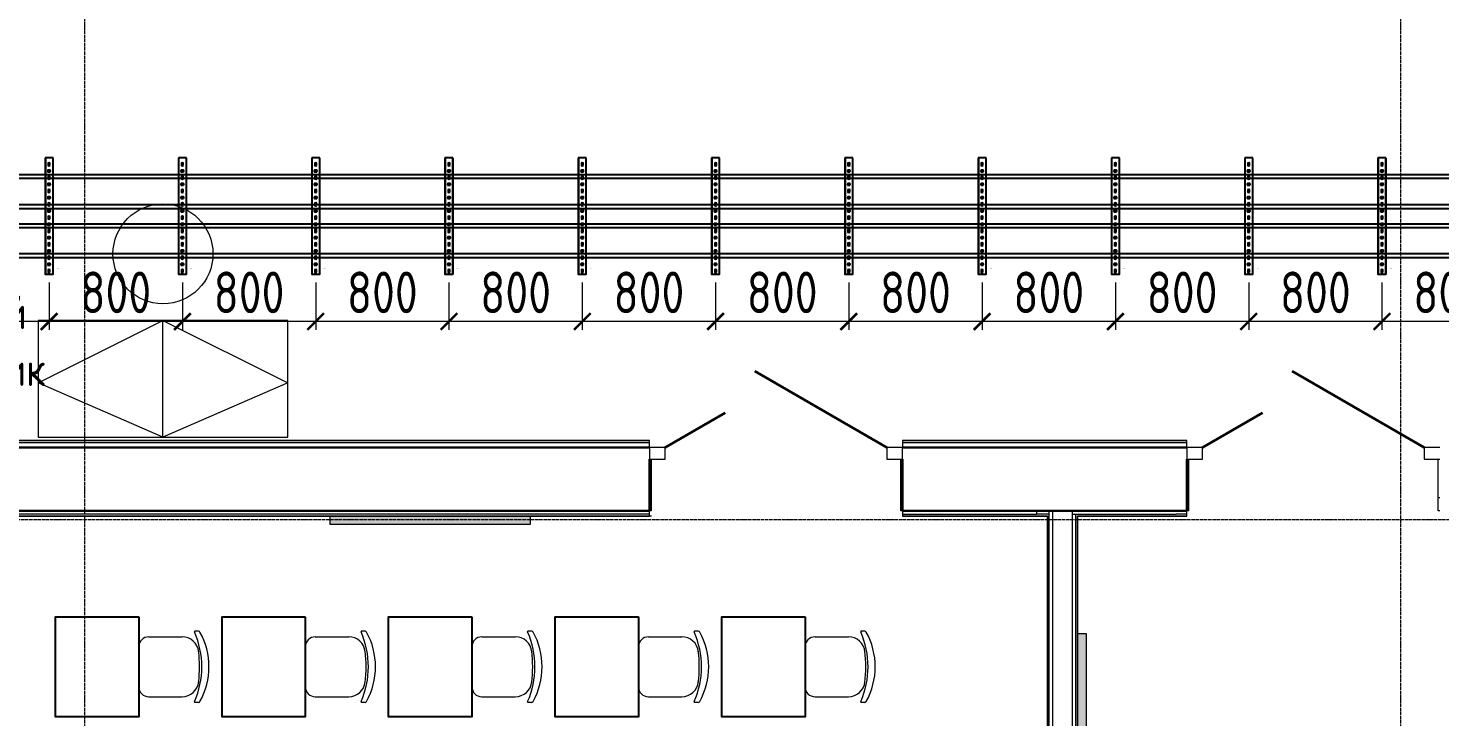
# Model space of a CAD drawing. Header units: millimetres. Extents: x -42533 to 645315, y 3457 to 82611.
# Drawn here: x 160149 to 168623, y 38606 to 42740 of the extents above; entities that cross this region are included whole.
import ezdxf
from ezdxf.enums import TextEntityAlignment as Align

# ---------------------------------------------------------------- set-up
doc = ezdxf.new("R2018")
doc.units = ezdxf.units.MM
doc.linetypes.add('ADSK_Линия сетки', pattern=[25, 20, -2.5, 0, -2.5])
for name, color, linetype in [('00_00_потолок_Панели из стали', 7, 'Continuous'), ('ЭОМ_Лотки авар.', 1, 'Continuous'), ('ЭОМ_Лотки рабочие', 5, 'Continuous')]:
    doc.layers.add(name, color=color, linetype=linetype)
for name, color, linetype, lineweight in [('Аннотация', 7, 'Continuous', 18), ('Двери', 7, 'Continuous', 9), ('Оси', 253, 'Continuous', 9), ('Перекрытие', 7, 'Continuous', 18), ('Стены несущие', 7, 'Continuous', 30), ('Стены отделка', 7, 'Continuous', 30), ('Стены перегородки', 7, 'Continuous', 30), ('Стены штриховка', 7, 'Continuous', 9), ('ТХ', 5, 'Continuous', 0), ('ШТРИХОВКА', 252, 'Continuous', 15)]:
    doc.layers.add(name, color=color, linetype=linetype, lineweight=lineweight)
doc.styles.add('GOST Common_4', font='GOST_Common.ttf', dxfattribs={"width": 0.9, "height": 200})
doc.styles.get("Standard").update_dxf_attribs({"font": 'arial.ttf'})
doc.styles.add('М2', font='isocpeur.ttf', dxfattribs={"width": 0.8})
doc.dimstyles.new('М2-100', dxfattribs={"dimtxt": 250, "dimasz": 100, "dimexe": 50, "dimexo": 50, "dimgap": 50, "dimtad": 1, "dimdec": 0, "dimzin": 1, "dimtxsty": 'М2', "dimblk": 'ARCHTICK', "dimcen": 2.5, "dimdle": 50, "dimclre": 256, "dimclrt": 256, "dimadec": 0, "dimazin": 0, "dimtfac": 1, "dimtdec": 0, "dimtix": 1, "dimtmove": 1, "dimatfit": 3, "dimldrblk": 'NONE', "dimfxl": 1, "dimtolj": 1, "dimlwd": 9, "dimlwe": 9, "dimarcsym": 1})

# ---------------------------------------------------------------- blocks, each defined once
blk = doc.blocks.new('Стул ученич штабелир №5-7')
at = {"color": 0, "linetype": 'ByBlock', "lineweight": -2}
for p, q in [((-120.1, 0), (120.1, 0)), ((-120.1, 0), (120.1, 0)), ((-179.9, -60), (-179.9, -260.3)), ((-179.9, -60), (-179.9, -260.3)), ((180.1, -60), (180.1, -260.3)), ((180.1, -60), (180.1, -260.3)), ((-213.4, -359), (-213.4, -337.3)), ((-213.4, -359), (-213.4, -337.3)), ((213.6, -359), (213.6, -337.3)), ((213.6, -359), (213.6, -337.3))]:
    blk.add_line(p, q, dxfattribs=at)
for centre, radius, start, end in [((-119.9, -60), 60, 90, 180), ((-119.9, -60), 60, 90, 180), ((120.1, -60), 60, 0, 90), ((120.1, -60), 60, 0, 90), ((-210.4, -337.3), 3, 63.89783, 180), ((-210.4, -337.3), 3, 63.89783, 180), ((0.1, 142.3), 520.8, 246.31951, 293.68049), ((0.1, 142.3), 520.8, 246.31951, 293.68049), ((-79.9, -260.3), 100, 180, 264.25844), ((-79.9, -260.3), 100, 180, 264.25844), ((80.1, -260.3), 100, 275.74156, 0), ((80.1, -260.3), 100, 275.74156, 0), ((210.6, -337.3), 3, 0, 116.10217), ((210.6, -337.3), 3, 0, 116.10217), ((-203.4, -359), 10, 180, 238.06825), ((-203.4, -359), 10, 180, 238.06825), ((0.1, 9), 430.5, 240.99166, 299.00834), ((0.1, 9), 430.5, 240.99166, 299.00834), ((0.1, 435.5), 800.4, 263.24698, 276.75302), ((0.1, 435.5), 800.4, 263.24698, 276.75302), ((203.6, -359), 10, 301.93175, 0), ((203.6, -359), 10, 301.93175, 0)]:
    blk.add_arc(centre, radius, start, end, dxfattribs=at)
blk = doc.blocks.new('Тх 2 этаж')
at = {"lineweight": 0, "true_color": 0x939598}
h = blk.add_hatch(color=252, dxfattribs=at)
h.dxf.hatch_style = 1
h.paths.add_polyline_path([(19198.4, 6329.2), (19198.4, 6279.2), (17998.4, 6279.2), (17998.4, 6329.2)])
h = blk.add_hatch(color=252, dxfattribs=at)
h.dxf.hatch_style = 1
h.paths.add_polyline_path([(22486, 5623.8), (22536, 5623.8), (22536, 4423.8), (22486, 4423.8)])
at = {"color": 252, "lineweight": 0, "true_color": 0x939598}
for points in [[(19198.4, 6329.2), (19198.4, 6279.2), (17998.4, 6279.2), (17998.4, 6329.2), (19198.4, 6329.2)], [(22486, 5623.8), (22536, 5623.8), (22536, 4423.8), (22486, 4423.8), (22486, 5623.8)]]:
    blk.add_lwpolyline(points, dxfattribs=at)
at = {"color": 252, "true_color": 0x939598}
for points in [[(16848.4, 5723.8), (16848.4, 5123.8), (16348.4, 5123.8), (16348.4, 5723.8)], [(17848.4, 5723.8), (17848.4, 5123.8), (17348.4, 5123.8), (17348.4, 5723.8)], [(18848.4, 5723.8), (18848.4, 5123.8), (18348.4, 5123.8), (18348.4, 5723.8)], [(19848.4, 5723.8), (19848.4, 5123.8), (19348.4, 5123.8), (19348.4, 5723.8)], [(20848.4, 5723.8), (20848.4, 5123.8), (20348.4, 5123.8), (20348.4, 5723.8)]]:
    blk.add_lwpolyline(points, close=True, dxfattribs=at)
at = {"layer": 'ТХ', "color": 252, "lineweight": 0, "true_color": 0x939598}
blk.add_lwpolyline([(16243.7, 6803.3), (17743.7, 6803.3), (17743.7, 7503.3), (16243.7, 7503.3), (16243.7, 6803.3), (16993.7, 6803.3), (16993.7, 7503.3), (17743.7, 7128.3), (16993.7, 6803.3), (16243.7, 7128.3), (16993.7, 7503.3)], dxfattribs=at)
blk.add_circle((16993.7, 7903.3), 300, dxfattribs=at)
at = {"layer": 'ТХ', "color": 252, "lineweight": 0, "true_color": 0x939598, "rotation": 90}
for p in [(16848.4, 5423.8), (17848.4, 5423.8), (18848.4, 5423.8), (19848.4, 5423.8), (20848.4, 5423.8)]:
    blk.add_blockref('Стул ученич штабелир №5-7', p, dxfattribs=at)
blk = doc.blocks.new('План 2 этажа')
at = {"layer": 'Двери', "color": 8, "lineweight": 30}
for p, q in [((15649.555, 9066.342), (14857.142, 9523.842)), ((18875.357, 9066.342), (18082.944, 9523.842)), ((14319.555, 9066.342), (14678.955, 9273.842)), ((17545.357, 9066.342), (17904.758, 9273.842))]:
    blk.add_line(p, q, dxfattribs=at)
at = {"layer": 'Двери', "color": 8}
for p, q in [((14224.555, 9066.342), (14224.555, 8996.342)), ((14319.555, 9066.342), (14224.555, 9066.342)), ((14224.555, 8996.342), (14319.555, 8996.342)), ((14319.555, 8996.342), (14319.555, 9066.342)), ((15649.555, 9066.342), (15649.555, 8996.342)), ((15744.555, 9066.342), (15649.555, 9066.342)), ((15649.555, 8996.342), (15744.555, 8996.342)), ((15744.555, 8996.342), (15744.555, 9066.342)), ((17450.357, 9066.342), (17450.357, 8996.342)), ((17545.357, 9066.342), (17450.357, 9066.342)), ((17450.357, 8996.342), (17545.357, 8996.342)), ((17545.357, 8996.342), (17545.357, 9066.342)), ((18875.357, 9066.342), (18875.357, 8996.342)), ((18970.357, 9066.342), (18875.357, 9066.342)), ((18875.357, 8996.342), (18970.357, 8996.342))]:
    blk.add_line(p, q, dxfattribs=at)
at = {"layer": 'Оси', "color": 8, "linetype": 'ADSK_Линия сетки'}
for p, q in [((10835.923, -4690.674), (10835.923, 22196.433)), ((18735.923, -4690.674), (18735.923, 21446.28)), ((-9428.371, 8633.7), (56691.21, 8633.7))]:
    blk.add_line(p, q, dxfattribs=at)
at = {"layer": 'Перекрытие', "color": 8}
for p, q in [((14234.555, 8996.342), (14234.555, 8686.342)), ((15734.555, 8686.342), (15734.555, 8996.342)), ((17460.357, 8996.342), (17460.357, 8686.342)), ((18960.357, 8686.342), (18960.357, 8996.342)), ((14234.555, 8763.909), (14224.555, 8763.909)), ((15744.555, 8763.909), (15734.555, 8763.909)), ((17460.357, 8763.909), (17450.357, 8763.909)), ((18970.357, 8763.909), (18960.357, 8763.909)), ((14234.555, 8686.342), (14224.555, 8686.342)), ((15744.555, 8686.342), (15734.555, 8686.342)), ((17460.357, 8686.342), (17450.357, 8686.342)), ((18970.357, 8686.342), (18960.357, 8686.342))]:
    blk.add_line(p, q, dxfattribs=at)
at = {"layer": 'Стены несущие', "color": 8}
for p, q in [((8226.955, 9066.342), (10545.818, 9066.342)), ((10545.818, 9066.342), (14224.555, 9066.342)), ((14224.555, 8686.342), (14224.555, 8996.342)), ((15744.555, 9066.342), (17450.357, 9066.342)), ((15744.555, 8996.342), (15744.555, 8686.342)), ((17450.357, 8686.342), (17450.357, 8996.342)), ((14224.555, 8686.342), (9005.818, 8686.342)), ((17450.357, 8686.342), (15744.555, 8686.342))]:
    blk.add_line(p, q, dxfattribs=at)
at = {"layer": 'Стены отделка', "color": 8, "lineweight": 9}
for p, q in [((8226.955, 9096.342), (10545.818, 9096.342)), ((14224.555, 9108.342), (9061.955, 9108.342)), ((14224.555, 9066.342), (14224.555, 9108.342)), ((15744.555, 9108.342), (15744.555, 9066.342)), ((17450.357, 9108.342), (15744.555, 9108.342)), ((17387.938, 9096.342), (17450.357, 9096.342)), ((17450.357, 9066.342), (17450.357, 9108.342)), ((10545.818, 8666.342), (8926.955, 8666.342)), ((9551.955, 8654.342), (14224.555, 8654.342)), ((14224.555, 8654.342), (14224.555, 8686.342)), ((15744.555, 8686.342), (15744.555, 8654.342)), ((15744.555, 8654.342), (16612.555, 8654.342)), ((16551.357, 8666.342), (16551.357, 8686.342)), ((16624.555, 8666.342), (16551.357, 8666.342)), ((16612.555, 8654.342), (16612.555, 2768.931)), ((16624.555, 2756.931), (16624.555, 8686.342)), ((16764.555, 8666.342), (16794.555, 8666.342)), ((16784.555, 2756.931), (16784.555, 8666.342)), ((16796.555, 2768.931), (16796.555, 8654.342)), ((16796.555, 8654.342), (17450.357, 8654.342)), ((17450.357, 8666.342), (17387.938, 8666.342)), ((17450.357, 8654.342), (17450.357, 8686.342))]:
    blk.add_line(p, q, dxfattribs=at)
at = {"layer": 'Стены перегородки', "color": 8, "lineweight": 18}
for p, q in [((16644.555, 8686.342), (16644.555, 2736.931)), ((16764.555, 2736.931), (16764.555, 8686.342))]:
    blk.add_line(p, q, dxfattribs=at)
at = {"layer": 'Стены штриховка', "color": 8}
for p, q in [((14224.555, 9106.342), (8246.955, 9106.342)), ((10545.818, 9096.342), (14224.555, 9096.342)), ((17450.357, 9106.342), (15744.555, 9106.342)), ((15744.555, 9096.342), (17387.938, 9096.342)), ((8936.955, 8656.342), (14236.555, 8656.342)), ((14224.555, 8666.342), (10545.818, 8666.342)), ((15744.555, 8666.342), (16551.357, 8666.342)), ((15744.555, 8656.342), (16614.555, 8656.342)), ((16614.555, 8656.342), (16614.555, 2766.931)), ((16794.555, 8666.342), (17387.938, 8666.342)), ((16794.555, 2766.931), (16794.555, 8656.342)), ((16794.555, 8656.342), (17450.357, 8656.342))]:
    blk.add_line(p, q, dxfattribs=at)
at = {"layer": 'ЭОМ_Лотки рабочие'}
blk.add_blockref('Тх 2 этаж', (-5689.424, 2325.176), dxfattribs=at)
at = {"layer": 'Аннотация', "color": 8, "insert": (9443.168, 9976.511), "char_height": 200, "width": 1619.1, "attachment_point": 1, "line_spacing_factor": 1.022766, "style": 'GOST Common_4'}
blk.add_mtext('\\pxt1.8,3.6,5.4,7.2,9,10.8,12.6,14.4,16.2,18,19.8,21.6,23.4,25.2,27,28.8,30.6,32.4,34.2,36,37.8,39.6,41.4,43.2,45,46.8,48.6,50.4,52.2,54,55.8,57.6;{Питьевой фонтанчик}', dxfattribs=at)
blk = doc.blocks.new('*U37')
at = {"color": 0, "linetype": 'Continuous', "lineweight": 25}
for p, q in [((-78.8, -46976.1), (-78.8, 0)), ((78.8, -46976.1), (78.8, 0))]:
    blk.add_line(p, q, dxfattribs=at)
blk.add_lwpolyline([(100.8, -46976.1), (100.8, 0), (-100.8, 0), (-100.8, -46976.1)], close=True, dxfattribs=at)
at = {"color": 0, "flags": 9}
for tag, p in [('АРТИКУЛ', (-59.7, -11.8)), ('НАИМЕНОВАНИЕ', (-59.1, -7)), ('ПРИМЕЧАНИЕ', (-58.8, -17.3))]:
    blk.add_attdef(tag, text='', height=2.5, dxfattribs=at).set_placement(p, align=Align.TOP_LEFT)
at = {"color": 0, "lineweight": 30, "flags": 104}
for tag, p in [('ВЫСОТА', (-59.6, -20.9)), ('ДЛИНА', (-59.5, -36.1)), ('ТОЛЩИНА', (-59, -31)), ('ШИРИНА', (-58.9, -25.1))]:
    blk.add_attdef(tag, text='', height=2.5, dxfattribs=at).set_placement(p, align=Align.TOP_LEFT)
blk = doc.blocks.new('*U39')
at = {"color": 0, "linetype": 'Continuous', "lineweight": 25}
for p, q in [((-78.8, -46398.7), (-78.8, 0)), ((78.8, -46398.7), (78.8, 0))]:
    blk.add_line(p, q, dxfattribs=at)
blk.add_lwpolyline([(100.8, -46398.7), (100.8, 0), (-100.8, 0), (-100.8, -46398.7)], close=True, dxfattribs=at)
at = {"color": 0, "flags": 9}
for tag, p in [('АРТИКУЛ', (-59.7, -11.8)), ('НАИМЕНОВАНИЕ', (-59.1, -7)), ('ПРИМЕЧАНИЕ', (-58.8, -17.3))]:
    blk.add_attdef(tag, text='', height=2.5, dxfattribs=at).set_placement(p, align=Align.TOP_LEFT)
at = {"color": 0, "lineweight": 30, "flags": 104}
for tag, p in [('ВЫСОТА', (-59.6, -20.9)), ('ДЛИНА', (-59.5, -36.1)), ('ТОЛЩИНА', (-59, -31)), ('ШИРИНА', (-58.9, -25.1))]:
    blk.add_attdef(tag, text='', height=2.5, dxfattribs=at).set_placement(p, align=Align.TOP_LEFT)
blk = doc.blocks.new('*U45')
at = {"color": 0, "linetype": 'ByBlock', "lineweight": -2}
for points in [[(24, -700), (24, 0), (-24, 0), (-24, -700)], [(-22.5, -700), (-22.5, 0)], [(22.5, -700), (22.5, 0)], [(-24, -700), (24, -700)]]:
    blk.add_lwpolyline(points, dxfattribs=at)
at = {"color": 254, "transparency": 33554483}
blk.add_lwpolyline([(0, 0.7), (0, -2.2)], dxfattribs=at)
at = {"color": 0, "linetype": 'ByBlock', "lineweight": -2}
for points in [[(-6.7, -54.8, 0.345739), (-6.7, -65.2), (6.7, -65.2, 0.345739), (6.7, -54.8)], [(-5.2, -13.3), (-5.2, -26.7, 0.345739), (5.2, -26.7), (5.2, -13.3, 0.345739)], [(-6.7, -134.8, 0.345739), (-6.7, -145.2), (6.7, -145.2, 0.345739), (6.7, -134.8)], [(-5.2, -93.3), (-5.2, -106.7, 0.345739), (5.2, -106.7), (5.2, -93.3, 0.345739)], [(-6.7, -214.8, 0.345739), (-6.7, -225.2), (6.7, -225.2, 0.345739), (6.7, -214.8)], [(-5.2, -173.3), (-5.2, -186.7, 0.345739), (5.2, -186.7), (5.2, -173.3, 0.345739)], [(-5.2, -253.3), (-5.2, -266.7, 0.345739), (5.2, -266.7), (5.2, -253.3, 0.345739)], [(-6.7, -294.8, 0.345739), (-6.7, -305.2), (6.7, -305.2, 0.345739), (6.7, -294.8)], [(-5.2, -333.3), (-5.2, -346.7, 0.345739), (5.2, -346.7), (5.2, -333.3, 0.345739)], [(-6.7, -374.8, 0.345739), (-6.7, -385.2), (6.7, -385.2, 0.345739), (6.7, -374.8)], [(-5.2, -413.3), (-5.2, -426.7, 0.345739), (5.2, -426.7), (5.2, -413.3, 0.345739)], [(-6.7, -454.8, 0.345739), (-6.7, -465.2), (6.7, -465.2, 0.345739), (6.7, -454.8)], [(-5.2, -493.3), (-5.2, -506.7, 0.345739), (5.2, -506.7), (5.2, -493.3, 0.345739)], [(-6.7, -534.8, 0.345739), (-6.7, -545.2), (6.7, -545.2, 0.345739), (6.7, -534.8)], [(-5.2, -573.3), (-5.2, -586.7, 0.345739), (5.2, -586.7), (5.2, -573.3, 0.345739)], [(-6.7, -614.8, 0.345739), (-6.7, -625.2), (6.7, -625.2, 0.345739), (6.7, -614.8)], [(-5.2, -653.3), (-5.2, -666.7, 0.345739), (5.2, -666.7), (5.2, -653.3, 0.345739)]]:
    blk.add_lwpolyline(points, format="xyb", close=True, dxfattribs=at)
at = {"flags": 9}
for tag, p in [('АРТИКУЛ', (-58.9, -24.5)), ('ПРИМЕЧАНИЕ', (-58.3, -30.8)), ('НАИМЕНОВАНИЕ', (-58.2, -19.4))]:
    blk.add_attdef(tag, p, '', height=2.5, dxfattribs=at)
at = {"lineweight": 30, "flags": 104}
blk.add_attdef('ДЛИНА', text='', height=2.5, dxfattribs=at).set_placement((-57.7, -34.6), align=Align.TOP_LEFT)
blk = doc.blocks.new('_ArchTick')
at = {"color": 0, "linetype": 'ByBlock', "lineweight": 70, "const_width": 0.15}
blk.add_lwpolyline([(-0.5, -0.5), (0.5, 0.5)], dxfattribs=at)
blk = doc.blocks.new('*D593')
at = {"layer": '00_00_потолок_Панели из стали', "lineweight": 9, "transparency": 16777216}
for p, q in [((159473.9, 41212.4), (159473.9, 40929)), ((160274.1, 41211.8), (160274.1, 40929))]:
    blk.add_line(p, q, dxfattribs=at)
at = {"layer": '00_00_потолок_Панели из стали', "color": 0, "lineweight": 9, "transparency": 16777216}
blk.add_line((160324.1, 40979), (159423.9, 40979), dxfattribs=at)
at = {"layer": 'Defpoints', "color": 0, "transparency": 16777216}
for p in [(159473.9, 41262.4), (160274.1, 41261.8), (159473.9, 40979)]:
    blk.add_point(p, dxfattribs=at)
at = {"layer": '00_00_потолок_Панели из стали', "color": 0, "lineweight": 9, "transparency": 16777216, "xscale": 100, "yscale": 100, "zscale": 100, "rotation": 180}
blk.add_blockref('_ArchTick', (159473.9, 40979), dxfattribs=at)
at = {"layer": '00_00_потолок_Панели из стали', "color": 0, "lineweight": 9, "transparency": 16777216, "xscale": 100, "yscale": 100, "zscale": 100}
blk.add_blockref('_ArchTick', (160274.1, 40979), dxfattribs=at)
at = {"layer": '00_00_потолок_Панели из стали', "transparency": 16777216, "insert": (159874, 41154), "char_height": 250, "attachment_point": 5, "style": 'М2'}
blk.add_mtext('\\A1;800', dxfattribs=at)
blk = doc.blocks.new('_None')
blk = doc.blocks.new('*D594')
at = {"layer": '00_00_потолок_Панели из стали', "lineweight": 9, "transparency": 16777216}
for p, q in [((160274.1, 41212.4), (160274.1, 40929)), ((161074.3, 41211.8), (161074.3, 40929))]:
    blk.add_line(p, q, dxfattribs=at)
at = {"layer": '00_00_потолок_Панели из стали', "color": 0, "lineweight": 9, "transparency": 16777216}
blk.add_line((161124.3, 40979), (160224.1, 40979), dxfattribs=at)
at = {"layer": 'Defpoints', "color": 0, "transparency": 16777216}
for p in [(160274.1, 41262.4), (161074.3, 41261.8), (160274.1, 40979)]:
    blk.add_point(p, dxfattribs=at)
at = {"layer": '00_00_потолок_Панели из стали', "color": 0, "lineweight": 9, "transparency": 16777216, "xscale": 100, "yscale": 100, "zscale": 100, "rotation": 180}
blk.add_blockref('_ArchTick', (160274.1, 40979), dxfattribs=at)
at = {"layer": '00_00_потолок_Панели из стали', "color": 0, "lineweight": 9, "transparency": 16777216, "xscale": 100, "yscale": 100, "zscale": 100}
blk.add_blockref('_ArchTick', (161074.3, 40979), dxfattribs=at)
at = {"layer": '00_00_потолок_Панели из стали', "transparency": 16777216, "insert": (160674.2, 41154), "char_height": 250, "attachment_point": 5, "style": 'М2'}
blk.add_mtext('\\A1;800', dxfattribs=at)
blk = doc.blocks.new('*D595')
at = {"layer": '00_00_потолок_Панели из стали', "lineweight": 9, "transparency": 16777216}
for p, q in [((161074.3, 41212.4), (161074.3, 40929)), ((161874.5, 41211.8), (161874.5, 40929))]:
    blk.add_line(p, q, dxfattribs=at)
at = {"layer": '00_00_потолок_Панели из стали', "color": 0, "lineweight": 9, "transparency": 16777216}
blk.add_line((161924.5, 40979), (161024.3, 40979), dxfattribs=at)
at = {"layer": 'Defpoints', "color": 0, "transparency": 16777216}
for p in [(161074.3, 41262.4), (161874.5, 41261.8), (161074.3, 40979)]:
    blk.add_point(p, dxfattribs=at)
at = {"layer": '00_00_потолок_Панели из стали', "color": 0, "lineweight": 9, "transparency": 16777216, "xscale": 100, "yscale": 100, "zscale": 100, "rotation": 180}
blk.add_blockref('_ArchTick', (161074.3, 40979), dxfattribs=at)
at = {"layer": '00_00_потолок_Панели из стали', "color": 0, "lineweight": 9, "transparency": 16777216, "xscale": 100, "yscale": 100, "zscale": 100}
blk.add_blockref('_ArchTick', (161874.5, 40979), dxfattribs=at)
at = {"layer": '00_00_потолок_Панели из стали', "transparency": 16777216, "insert": (161474.4, 41154), "char_height": 250, "attachment_point": 5, "style": 'М2'}
blk.add_mtext('\\A1;800', dxfattribs=at)
blk = doc.blocks.new('*D596')
at = {"layer": '00_00_потолок_Панели из стали', "lineweight": 9, "transparency": 16777216}
for p, q in [((161874.5, 41212.4), (161874.5, 40929)), ((162674.7, 41211.8), (162674.7, 40929))]:
    blk.add_line(p, q, dxfattribs=at)
at = {"layer": '00_00_потолок_Панели из стали', "color": 0, "lineweight": 9, "transparency": 16777216}
blk.add_line((162724.7, 40979), (161824.5, 40979), dxfattribs=at)
at = {"layer": 'Defpoints', "color": 0, "transparency": 16777216}
for p in [(161874.5, 41262.4), (162674.7, 41261.8), (161874.5, 40979)]:
    blk.add_point(p, dxfattribs=at)
at = {"layer": '00_00_потолок_Панели из стали', "color": 0, "lineweight": 9, "transparency": 16777216, "xscale": 100, "yscale": 100, "zscale": 100, "rotation": 180}
blk.add_blockref('_ArchTick', (161874.5, 40979), dxfattribs=at)
at = {"layer": '00_00_потолок_Панели из стали', "color": 0, "lineweight": 9, "transparency": 16777216, "xscale": 100, "yscale": 100, "zscale": 100}
blk.add_blockref('_ArchTick', (162674.7, 40979), dxfattribs=at)
at = {"layer": '00_00_потолок_Панели из стали', "transparency": 16777216, "insert": (162274.6, 41154), "char_height": 250, "attachment_point": 5, "style": 'М2'}
blk.add_mtext('\\A1;800', dxfattribs=at)
blk = doc.blocks.new('*D597')
at = {"layer": '00_00_потолок_Панели из стали', "lineweight": 9, "transparency": 16777216}
for p, q in [((162674.7, 41212.4), (162674.7, 40929)), ((163474.9, 41211.8), (163474.9, 40929))]:
    blk.add_line(p, q, dxfattribs=at)
at = {"layer": '00_00_потолок_Панели из стали', "color": 0, "lineweight": 9, "transparency": 16777216}
blk.add_line((163524.9, 40979), (162624.7, 40979), dxfattribs=at)
at = {"layer": 'Defpoints', "color": 0, "transparency": 16777216}
for p in [(162674.7, 41262.4), (163474.9, 41261.8), (162674.7, 40979)]:
    blk.add_point(p, dxfattribs=at)
at = {"layer": '00_00_потолок_Панели из стали', "color": 0, "lineweight": 9, "transparency": 16777216, "xscale": 100, "yscale": 100, "zscale": 100, "rotation": 180}
blk.add_blockref('_ArchTick', (162674.7, 40979), dxfattribs=at)
at = {"layer": '00_00_потолок_Панели из стали', "color": 0, "lineweight": 9, "transparency": 16777216, "xscale": 100, "yscale": 100, "zscale": 100}
blk.add_blockref('_ArchTick', (163474.9, 40979), dxfattribs=at)
at = {"layer": '00_00_потолок_Панели из стали', "transparency": 16777216, "insert": (163074.8, 41154), "char_height": 250, "attachment_point": 5, "style": 'М2'}
blk.add_mtext('\\A1;800', dxfattribs=at)
blk = doc.blocks.new('*D577')
at = {"layer": '00_00_потолок_Панели из стали', "lineweight": 9, "transparency": 16777216}
for p, q in [((163474.9, 41212.4), (163474.9, 40929)), ((164275.1, 41211.8), (164275.1, 40929))]:
    blk.add_line(p, q, dxfattribs=at)
at = {"layer": '00_00_потолок_Панели из стали', "color": 0, "lineweight": 9, "transparency": 16777216}
blk.add_line((164325.1, 40979), (163424.9, 40979), dxfattribs=at)
at = {"layer": 'Defpoints', "color": 0, "transparency": 16777216}
for p in [(163474.9, 41262.4), (164275.1, 41261.8), (163474.9, 40979)]:
    blk.add_point(p, dxfattribs=at)
at = {"layer": '00_00_потолок_Панели из стали', "color": 0, "lineweight": 9, "transparency": 16777216, "xscale": 100, "yscale": 100, "zscale": 100, "rotation": 180}
blk.add_blockref('_ArchTick', (163474.9, 40979), dxfattribs=at)
at = {"layer": '00_00_потолок_Панели из стали', "color": 0, "lineweight": 9, "transparency": 16777216, "xscale": 100, "yscale": 100, "zscale": 100}
blk.add_blockref('_ArchTick', (164275.1, 40979), dxfattribs=at)
at = {"layer": '00_00_потолок_Панели из стали', "transparency": 16777216, "insert": (163875, 41154), "char_height": 250, "attachment_point": 5, "style": 'М2'}
blk.add_mtext('\\A1;800', dxfattribs=at)
blk = doc.blocks.new('*D578')
at = {"layer": '00_00_потолок_Панели из стали', "lineweight": 9, "transparency": 16777216}
for p, q in [((164275.1, 41212.4), (164275.1, 40929)), ((165075.3, 41211.8), (165075.3, 40929))]:
    blk.add_line(p, q, dxfattribs=at)
at = {"layer": '00_00_потолок_Панели из стали', "color": 0, "lineweight": 9, "transparency": 16777216}
blk.add_line((165125.3, 40979), (164225.1, 40979), dxfattribs=at)
at = {"layer": 'Defpoints', "color": 0, "transparency": 16777216}
for p in [(164275.1, 41262.4), (165075.3, 41261.8), (164275.1, 40979)]:
    blk.add_point(p, dxfattribs=at)
at = {"layer": '00_00_потолок_Панели из стали', "color": 0, "lineweight": 9, "transparency": 16777216, "xscale": 100, "yscale": 100, "zscale": 100, "rotation": 180}
blk.add_blockref('_ArchTick', (164275.1, 40979), dxfattribs=at)
at = {"layer": '00_00_потолок_Панели из стали', "color": 0, "lineweight": 9, "transparency": 16777216, "xscale": 100, "yscale": 100, "zscale": 100}
blk.add_blockref('_ArchTick', (165075.3, 40979), dxfattribs=at)
at = {"layer": '00_00_потолок_Панели из стали', "transparency": 16777216, "insert": (164675.2, 41154), "char_height": 250, "attachment_point": 5, "style": 'М2'}
blk.add_mtext('\\A1;800', dxfattribs=at)
blk = doc.blocks.new('*D579')
at = {"layer": '00_00_потолок_Панели из стали', "lineweight": 9, "transparency": 16777216}
for p, q in [((165075.3, 41212.4), (165075.3, 40929)), ((165875.5, 41211.8), (165875.5, 40929))]:
    blk.add_line(p, q, dxfattribs=at)
at = {"layer": '00_00_потолок_Панели из стали', "color": 0, "lineweight": 9, "transparency": 16777216}
blk.add_line((165925.5, 40979), (165025.3, 40979), dxfattribs=at)
at = {"layer": 'Defpoints', "color": 0, "transparency": 16777216}
for p in [(165075.3, 41262.4), (165875.5, 41261.8), (165075.3, 40979)]:
    blk.add_point(p, dxfattribs=at)
at = {"layer": '00_00_потолок_Панели из стали', "color": 0, "lineweight": 9, "transparency": 16777216, "xscale": 100, "yscale": 100, "zscale": 100, "rotation": 180}
blk.add_blockref('_ArchTick', (165075.3, 40979), dxfattribs=at)
at = {"layer": '00_00_потолок_Панели из стали', "color": 0, "lineweight": 9, "transparency": 16777216, "xscale": 100, "yscale": 100, "zscale": 100}
blk.add_blockref('_ArchTick', (165875.5, 40979), dxfattribs=at)
at = {"layer": '00_00_потолок_Панели из стали', "transparency": 16777216, "insert": (165475.4, 41154), "char_height": 250, "attachment_point": 5, "style": 'М2'}
blk.add_mtext('\\A1;800', dxfattribs=at)
blk = doc.blocks.new('*D580')
at = {"layer": '00_00_потолок_Панели из стали', "lineweight": 9, "transparency": 16777216}
for p, q in [((165875.5, 41212.4), (165875.5, 40929)), ((166675.7, 41211.8), (166675.7, 40929))]:
    blk.add_line(p, q, dxfattribs=at)
at = {"layer": '00_00_потолок_Панели из стали', "color": 0, "lineweight": 9, "transparency": 16777216}
blk.add_line((166725.7, 40979), (165825.5, 40979), dxfattribs=at)
at = {"layer": 'Defpoints', "color": 0, "transparency": 16777216}
for p in [(165875.5, 41262.4), (166675.7, 41261.8), (165875.5, 40979)]:
    blk.add_point(p, dxfattribs=at)
at = {"layer": '00_00_потолок_Панели из стали', "color": 0, "lineweight": 9, "transparency": 16777216, "xscale": 100, "yscale": 100, "zscale": 100, "rotation": 180}
blk.add_blockref('_ArchTick', (165875.5, 40979), dxfattribs=at)
at = {"layer": '00_00_потолок_Панели из стали', "color": 0, "lineweight": 9, "transparency": 16777216, "xscale": 100, "yscale": 100, "zscale": 100}
blk.add_blockref('_ArchTick', (166675.7, 40979), dxfattribs=at)
at = {"layer": '00_00_потолок_Панели из стали', "transparency": 16777216, "insert": (166275.6, 41154), "char_height": 250, "attachment_point": 5, "style": 'М2'}
blk.add_mtext('\\A1;800', dxfattribs=at)
blk = doc.blocks.new('*D581')
at = {"layer": '00_00_потолок_Панели из стали', "lineweight": 9, "transparency": 16777216}
for p, q in [((166675.7, 41212.4), (166675.7, 40929)), ((167475.9, 41211.8), (167475.9, 40929))]:
    blk.add_line(p, q, dxfattribs=at)
at = {"layer": '00_00_потолок_Панели из стали', "color": 0, "lineweight": 9, "transparency": 16777216}
blk.add_line((167525.9, 40979), (166625.7, 40979), dxfattribs=at)
at = {"layer": 'Defpoints', "color": 0, "transparency": 16777216}
for p in [(166675.7, 41262.4), (167475.9, 41261.8), (166675.7, 40979)]:
    blk.add_point(p, dxfattribs=at)
at = {"layer": '00_00_потолок_Панели из стали', "color": 0, "lineweight": 9, "transparency": 16777216, "xscale": 100, "yscale": 100, "zscale": 100, "rotation": 180}
blk.add_blockref('_ArchTick', (166675.7, 40979), dxfattribs=at)
at = {"layer": '00_00_потолок_Панели из стали', "color": 0, "lineweight": 9, "transparency": 16777216, "xscale": 100, "yscale": 100, "zscale": 100}
blk.add_blockref('_ArchTick', (167475.9, 40979), dxfattribs=at)
at = {"layer": '00_00_потолок_Панели из стали', "transparency": 16777216, "insert": (167075.8, 41154), "char_height": 250, "attachment_point": 5, "style": 'М2'}
blk.add_mtext('\\A1;800', dxfattribs=at)
blk = doc.blocks.new('*D582')
at = {"layer": '00_00_потолок_Панели из стали', "lineweight": 9, "transparency": 16777216}
for p, q in [((167475.9, 41212.4), (167475.9, 40929)), ((168276.1, 41211.8), (168276.1, 40929))]:
    blk.add_line(p, q, dxfattribs=at)
at = {"layer": '00_00_потолок_Панели из стали', "color": 0, "lineweight": 9, "transparency": 16777216}
blk.add_line((168326.1, 40979), (167425.9, 40979), dxfattribs=at)
at = {"layer": 'Defpoints', "color": 0, "transparency": 16777216}
for p in [(167475.9, 41262.4), (168276.1, 41261.8), (167475.9, 40979)]:
    blk.add_point(p, dxfattribs=at)
at = {"layer": '00_00_потолок_Панели из стали', "color": 0, "lineweight": 9, "transparency": 16777216, "xscale": 100, "yscale": 100, "zscale": 100, "rotation": 180}
blk.add_blockref('_ArchTick', (167475.9, 40979), dxfattribs=at)
at = {"layer": '00_00_потолок_Панели из стали', "color": 0, "lineweight": 9, "transparency": 16777216, "xscale": 100, "yscale": 100, "zscale": 100}
blk.add_blockref('_ArchTick', (168276.1, 40979), dxfattribs=at)
at = {"layer": '00_00_потолок_Панели из стали', "transparency": 16777216, "insert": (167876, 41154), "char_height": 250, "attachment_point": 5, "style": 'М2'}
blk.add_mtext('\\A1;800', dxfattribs=at)
blk = doc.blocks.new('*D583')
at = {"layer": '00_00_потолок_Панели из стали', "lineweight": 9, "transparency": 16777216}
for p, q in [((168276.1, 41212.4), (168276.1, 40929)), ((169076.3, 41211.8), (169076.3, 40929))]:
    blk.add_line(p, q, dxfattribs=at)
at = {"layer": '00_00_потолок_Панели из стали', "color": 0, "lineweight": 9, "transparency": 16777216}
blk.add_line((169126.3, 40979), (168226.1, 40979), dxfattribs=at)
at = {"layer": 'Defpoints', "color": 0, "transparency": 16777216}
for p in [(168276.1, 41262.4), (169076.3, 41261.8), (168276.1, 40979)]:
    blk.add_point(p, dxfattribs=at)
at = {"layer": '00_00_потолок_Панели из стали', "color": 0, "lineweight": 9, "transparency": 16777216, "xscale": 100, "yscale": 100, "zscale": 100, "rotation": 180}
blk.add_blockref('_ArchTick', (168276.1, 40979), dxfattribs=at)
at = {"layer": '00_00_потолок_Панели из стали', "color": 0, "lineweight": 9, "transparency": 16777216, "xscale": 100, "yscale": 100, "zscale": 100}
blk.add_blockref('_ArchTick', (169076.3, 40979), dxfattribs=at)
at = {"layer": '00_00_потолок_Панели из стали', "transparency": 16777216, "insert": (168676.2, 41154), "char_height": 250, "attachment_point": 5, "style": 'М2'}
blk.add_mtext('\\A1;800', dxfattribs=at)

msp = doc.modelspace()

# ---------------------------------------------------------------- block references
at = {"layer": 'ШТРИХОВКА'}
msp.add_blockref('План 2 этажа', (149653.4, 31156.8), dxfattribs=at)

# ---------------------------------------------------------------- next in the draw order: block references
at = {"layer": 'ЭОМ_Лотки авар.', "color": 1, "rotation": 90}
msp.add_blockref('*U39', (151394.5, 41758.3), dxfattribs=at)
at = {"layer": 'ЭОМ_Лотки рабочие'}
ref = msp.add_blockref('*U45', (160274.1, 41262.4), dxfattribs=dict(at, rotation=180))
lines = msp.add_mtext('700 мм', dxfattribs={"layer": '0', "insert": (160331.8, 41297), "char_height": 2.5, "attachment_point": 1, "rotation": 180})
ref.add_attrib('ДЛИНА', '', (160331.8, 41297)).embed_mtext(lines)
ref = msp.add_blockref('*U45', (161074.3, 41262.4), dxfattribs=dict(at, rotation=180))
lines = msp.add_mtext('700 мм', dxfattribs={"layer": '0', "insert": (161132, 41297), "char_height": 2.5, "attachment_point": 1, "rotation": 180})
ref.add_attrib('ДЛИНА', '', (161132, 41297)).embed_mtext(lines)
ref = msp.add_blockref('*U45', (161874.5, 41262.4), dxfattribs=dict(at, rotation=180))
lines = msp.add_mtext('700 мм', dxfattribs={"layer": '0', "insert": (161932.2, 41297), "char_height": 2.5, "attachment_point": 1, "rotation": 180})
ref.add_attrib('ДЛИНА', '', (161932.2, 41297)).embed_mtext(lines)
ref = msp.add_blockref('*U45', (162674.7, 41262.4), dxfattribs=dict(at, rotation=180))
lines = msp.add_mtext('700 мм', dxfattribs={"layer": '0', "insert": (162732.4, 41297), "char_height": 2.5, "attachment_point": 1, "rotation": 180})
ref.add_attrib('ДЛИНА', '', (162732.4, 41297)).embed_mtext(lines)
ref = msp.add_blockref('*U45', (163474.9, 41262.4), dxfattribs=dict(at, rotation=180))
lines = msp.add_mtext('700 мм', dxfattribs={"layer": '0', "insert": (163532.6, 41297), "char_height": 2.5, "attachment_point": 1, "rotation": 180})
ref.add_attrib('ДЛИНА', '', (163532.6, 41297)).embed_mtext(lines)
ref = msp.add_blockref('*U45', (164275.1, 41262.4), dxfattribs=dict(at, rotation=180))
lines = msp.add_mtext('700 мм', dxfattribs={"layer": '0', "insert": (164332.8, 41297), "char_height": 2.5, "attachment_point": 1, "rotation": 180})
ref.add_attrib('ДЛИНА', '', (164332.8, 41297)).embed_mtext(lines)
ref = msp.add_blockref('*U45', (165075.3, 41262.4), dxfattribs=dict(at, rotation=180))
lines = msp.add_mtext('700 мм', dxfattribs={"layer": '0', "insert": (165133, 41297), "char_height": 2.5, "attachment_point": 1, "rotation": 180})
ref.add_attrib('ДЛИНА', '', (165133, 41297)).embed_mtext(lines)
ref = msp.add_blockref('*U45', (165875.5, 41262.4), dxfattribs=dict(at, rotation=180))
lines = msp.add_mtext('700 мм', dxfattribs={"layer": '0', "insert": (165933.2, 41297), "char_height": 2.5, "attachment_point": 1, "rotation": 180})
ref.add_attrib('ДЛИНА', '', (165933.2, 41297)).embed_mtext(lines)
ref = msp.add_blockref('*U45', (166675.7, 41262.4), dxfattribs=dict(at, rotation=180))
lines = msp.add_mtext('700 мм', dxfattribs={"layer": '0', "insert": (166733.4, 41297), "char_height": 2.5, "attachment_point": 1, "rotation": 180})
ref.add_attrib('ДЛИНА', '', (166733.4, 41297)).embed_mtext(lines)
ref = msp.add_blockref('*U45', (167475.9, 41262.4), dxfattribs=dict(at, rotation=180))
lines = msp.add_mtext('700 мм', dxfattribs={"layer": '0', "insert": (167533.6, 41297), "char_height": 2.5, "attachment_point": 1, "rotation": 180})
ref.add_attrib('ДЛИНА', '', (167533.6, 41297)).embed_mtext(lines)
ref = msp.add_blockref('*U45', (168276.1, 41262.4), dxfattribs=dict(at, rotation=180))
lines = msp.add_mtext('700 мм', dxfattribs={"layer": '0', "insert": (168333.9, 41297), "char_height": 2.5, "attachment_point": 1, "rotation": 180})
ref.add_attrib('ДЛИНА', '', (168333.9, 41297)).embed_mtext(lines)
at = {"layer": 'ЭОМ_Лотки рабочие', "rotation": 90}
msp.add_blockref('*U37', (151116.7, 41463.7), dxfattribs=at)

# ---------------------------------------------------------------- next in the draw order: dimensions: what is measured, and where the dimension line sits
at = {"layer": '00_00_потолок_Панели из стали'}
for base, p1, p2, picture, middle in [((159473.9, 40979), (160274.1, 41261.8), (159473.9, 41262.4), '*D593', (159874, 41154)), ((160274.1, 40979), (161074.3, 41261.8), (160274.1, 41262.4), '*D594', (160674.2, 41154)), ((161074.3, 40979), (161874.5, 41261.8), (161074.3, 41262.4), '*D595', (161474.4, 41154)), ((161874.5, 40979), (162674.7, 41261.8), (161874.5, 41262.4), '*D596', (162274.6, 41154)), ((162674.7, 40979), (163474.9, 41261.8), (162674.7, 41262.4), '*D597', (163074.8, 41154)), ((163474.9, 40979), (164275.1, 41261.8), (163474.9, 41262.4), '*D577', (163875, 41154)), ((164275.1, 40979), (165075.3, 41261.8), (164275.1, 41262.4), '*D578', (164675.2, 41154)), ((165075.3, 40979), (165875.5, 41261.8), (165075.3, 41262.4), '*D579', (165475.4, 41154)), ((165875.5, 40979), (166675.7, 41261.8), (165875.5, 41262.4), '*D580', (166275.6, 41154)), ((166675.7, 40979), (167475.9, 41261.8), (166675.7, 41262.4), '*D581', (167075.8, 41154)), ((167475.9, 40979), (168276.1, 41261.8), (167475.9, 41262.4), '*D582', (167876, 41154)), ((168276.1, 40979), (169076.3, 41261.8), (168276.1, 41262.4), '*D583', (168676.2, 41154))]:
    dim = msp.add_linear_dim(base=base, p1=p1, p2=p2, dimstyle='М2-100', dxfattribs=at)
    dim.commit()
    dim.dimension.update_dxf_attribs({"geometry": picture, "text_midpoint": middle})

doc.saveas('drawing.dxf')
